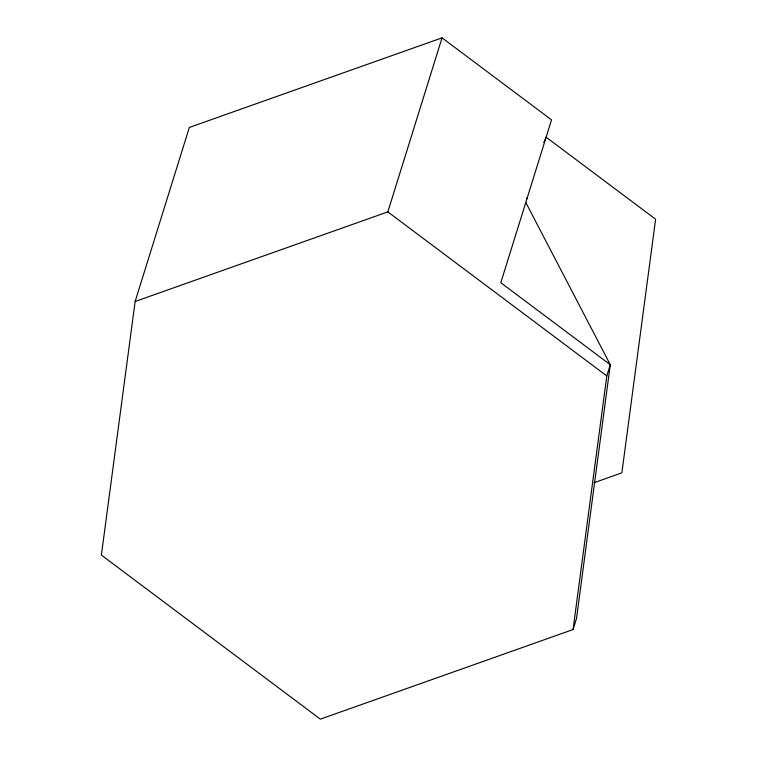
<?xml version="1.0" encoding="UTF-8"?>
<svg xmlns="http://www.w3.org/2000/svg" width="757" height="757" viewBox="0 0 757 757"><rect width="100%" height="100%" fill="white"/><g stroke="black" fill="none" stroke-linecap="round" stroke-linejoin="round"><path stroke-width="1.14" d="M573.049 629.559L606.802 375.926L610.284 364.732L500.803 282.721L551.522 119.871L442.05 37.85L189.345 127.441L135.134 301.485L101.391 555.108L320.343 719.15L573.049 629.559L576.531 618.365L610.284 364.732L525.793 202.488M135.134 301.485L387.839 211.884L442.05 37.85M543.791 142.581L546.128 137.197L655.609 219.208L621.866 472.841L594.027 482.711M526.465 199.072L527.515 196.971M387.839 211.884L606.802 375.926"/></g></svg>
